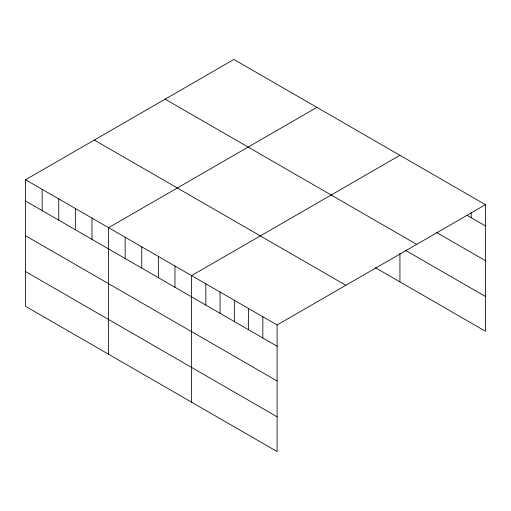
<?xml version="1.0" encoding="UTF-8"?>
<svg xmlns="http://www.w3.org/2000/svg" width="511" height="511" viewBox="0 0 511 511"><rect width="100%" height="100%" fill="white"/><g stroke="black" fill="none" stroke-linecap="round" stroke-linejoin="round"><path stroke-width="0.77" d="M25.55 179.751L277.096 324.977L277.096 451.545L25.55 306.319L25.55 179.751L233.904 59.455L485.45 204.681L485.45 331.249L375.355 267.687M316.916 107.38L108.562 227.676L108.562 354.244M399.928 155.306L191.568 275.601L191.568 402.17M277.096 324.977L485.45 204.681M467.124 215.355L485.45 225.939M436.579 232.473L485.45 260.693M165.149 99.153L416.695 244.379M405.357 250.256L485.45 296.495M94.305 140.052L345.851 285.279M25.55 201.002L277.096 346.228M25.55 235.756L277.096 380.982M25.55 271.565L277.096 416.791M471.193 212.199L471.193 217.705M399.928 253.437L399.928 281.874M262.839 316.743L262.839 338.001M248.589 308.516L248.589 329.774M234.332 300.289L234.332 321.54M220.075 292.056L220.075 313.313M205.824 283.829L205.824 305.08M174.966 266.014L174.966 287.265M158.365 256.426L158.365 277.684M141.764 246.845L141.764 268.096M125.163 237.257L125.163 258.515M91.961 218.088L91.961 239.34M75.353 208.501L75.353 229.758M58.752 198.92L58.752 220.171M42.151 189.332L42.151 210.589"/></g></svg>
